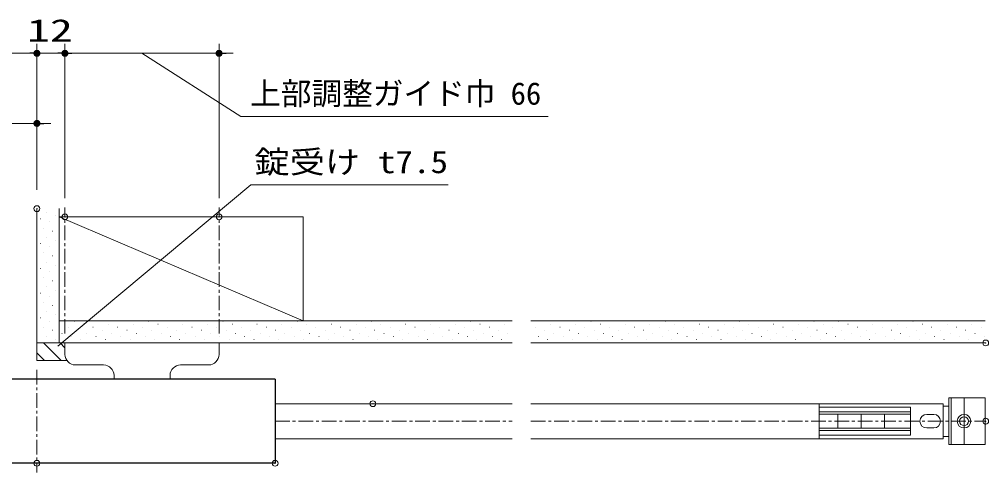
# Model space of a CAD drawing. Units: millimetres, scale not verified. Extents: x -1306 to 1306, y -607 to 607.
# Drawn here: x -662.5 to -247.5, y -342.5 to -148.5 of the extents above; entities that cross this region are included whole.
import ezdxf
from ezdxf.enums import TextEntityAlignment as Align

# ---------------------------------------------------------------- set-up
doc = ezdxf.new("R2010")
doc.units = ezdxf.units.MM
doc.header["$LTSCALE"] = 5
doc.header["$PDMODE"] = 32
doc.header["$PDSIZE"] = 2.5
doc.linetypes.add('USER3', pattern=[2, 1.25, -0.25, 0.25, -0.25])
for name, color, linetype, lineweight in [('0-1_線(黄)', 2, 'Continuous', 15), ('0-C_中心線', 3, 'USER3', 9), ('0-D_線(白)', 7, 'Continuous', 30), ('1-0_線(水)', 4, 'Continuous', 9), ('1-1_寸法線', 3, 'Continuous', 13), ('1-2_ハッチング', 6, 'Continuous', 9), ('1-4_DEFPOINTS', 7, 'Continuous', 5), ('1-5_0', 3, 'Continuous', 25)]:
    doc.layers.add(name, color=color, linetype=linetype, lineweight=lineweight)
doc.styles.add('ＭＳ ゴシック', font='')
doc.styles.get('ＭＳ ゴシック').set_extended_font_data('MS Gothic')

# ---------------------------------------------------------------- blocks, each defined once
blk = doc.blocks.new('_DOT')
at = {"layer": '1-5_0'}
blk.add_line((-2.5, 0), (-5, 0), dxfattribs=at)
for points in [[(0, 0), (-2.5, 0), (-2.48, 0.313)], [(0, 0), (-2.48, -0.313), (-2.5, 0)], [(0, 0), (-2.48, 0.313), (-2.421, 0.622)], [(0, 0), (-2.421, -0.622), (-2.48, -0.313)], [(0, 0), (-2.421, 0.622), (-2.324, 0.92)], [(0, 0), (-2.324, -0.92), (-2.421, -0.622)], [(0, 0), (-2.324, 0.92), (-2.191, 1.204)], [(0, 0), (-2.191, -1.204), (-2.324, -0.92)], [(0, 0), (-2.191, 1.204), (-2.023, 1.469)], [(0, 0), (-2.023, -1.469), (-2.191, -1.204)], [(0, 0), (-2.023, 1.469), (-1.822, 1.711)], [(0, 0), (-1.822, -1.711), (-2.023, -1.469)], [(0, 0), (-1.822, 1.711), (-1.594, 1.926)], [(0, 0), (-1.594, -1.926), (-1.822, -1.711)], [(0, 0), (-1.594, 1.926), (-1.34, 2.111)], [(0, 0), (-1.34, -2.111), (-1.594, -1.926)], [(0, 0), (-1.34, 2.111), (-1.064, 2.262)], [(0, 0), (-1.064, -2.262), (-1.34, -2.111)], [(0, 0), (-1.064, 2.262), (-0.773, 2.378)], [(0, 0), (-0.773, -2.378), (-1.064, -2.262)], [(0, 0), (-0.773, 2.378), (-0.468, 2.456)], [(0, 0), (-0.468, -2.456), (-0.773, -2.378)], [(0, 0), (-0.468, 2.456), (-0.157, 2.495)], [(0, 0), (-0.157, -2.495), (-0.468, -2.456)], [(0, 0), (-0.157, 2.495), (0.157, 2.495)], [(0, 0), (0.157, -2.495), (-0.157, -2.495)], [(0, 0), (0.157, 2.495), (0.468, 2.456)], [(0, 0), (0.468, 2.456), (0.773, 2.378)], [(0, 0), (0.773, 2.378), (1.064, 2.262)], [(0, 0), (1.064, 2.262), (1.34, 2.111)], [(0, 0), (1.34, 2.111), (1.594, 1.926)], [(0, 0), (1.594, 1.926), (1.822, 1.711)], [(0, 0), (1.822, 1.711), (2.023, 1.469)], [(0, 0), (2.023, 1.469), (2.191, 1.204)], [(0, 0), (2.191, 1.204), (2.324, 0.92)], [(0, 0), (2.324, 0.92), (2.421, 0.622)], [(0, 0), (2.421, 0.622), (2.48, 0.313)], [(0, 0), (2.48, 0.313), (2.5, 0)], [(0, 0), (0.468, -2.456), (0.157, -2.495)], [(0, 0), (0.773, -2.378), (0.468, -2.456)], [(0, 0), (1.064, -2.262), (0.773, -2.378)], [(0, 0), (1.34, -2.111), (1.064, -2.262)], [(0, 0), (1.594, -1.926), (1.34, -2.111)], [(0, 0), (1.822, -1.711), (1.594, -1.926)], [(0, 0), (2.023, -1.469), (1.822, -1.711)], [(0, 0), (2.191, -1.204), (2.023, -1.469)], [(0, 0), (2.324, -0.92), (2.191, -1.204)], [(0, 0), (2.421, -0.622), (2.324, -0.92)], [(0, 0), (2.48, -0.313), (2.421, -0.622)], [(0, 0), (2.5, 0), (2.48, -0.313)]]:
    blk.add_solid(points, dxfattribs=at)

msp = doc.modelspace()

# ---------------------------------------------------------------- linework, layer by layer
at = {"layer": '0-1_線(黄)'}
for p, q in [((-654.957, -287.044), (-654.957, -229.544)), ((-645.457, -287.044), (-645.457, -229.544)), ((-645.457, -233.044), (-540.957, -233.044)), ((-645.457, -277.544), (-451.458, -277.544)), ((-443.458, -277.544), (-248.958, -277.544)), ((-654.957, -287.044), (-451.458, -287.044)), ((-642.957, -291.944), (-642.957, -287.044)), ((-576.957, -291.944), (-576.957, -287.044)), ((-443.458, -287.044), (-248.705, -287.044)), ((-638.457, -296.444), (-626.417, -296.444)), ((-581.457, -296.444), (-593.417, -296.444)), ((-621.917, -300.944), (-621.917, -302.544)), ((-597.917, -300.944), (-597.917, -302.544))]:
    msp.add_line(p, q, dxfattribs=at)
for points in [[(-645.457, -233.044), (-540.957, -277.544), (-540.957, -233.044)], [(-654.957, -287.044), (-654.957, -294.544), (-642.13, -294.544)]]:
    msp.add_lwpolyline(points, dxfattribs=at)
for centre, start, end in [((-638.457, -291.944), 180, 270), ((-581.457, -291.944), 270, 0), ((-626.417, -300.944), 0, 90), ((-593.417, -300.944), 90, 180)]:
    msp.add_arc(centre, 4.5, start, end, dxfattribs=at)
at = {"layer": '0-C_中心線'}
for p, q in [((-642.957, -283.044), (-642.957, -229.047)), ((-576.957, -283.044), (-576.957, -229.047)), ((-654.957, -298.544), (-654.957, -342.544)), ((-552.953, -320.544), (-451.458, -320.544)), ((-443.458, -320.544), (-248.705, -320.544))]:
    msp.add_line(p, q, dxfattribs=at)
at = {"layer": '0-D_線(白)'}
for p, q in [((-552.953, -302.544), (-748.955, -302.544)), ((-552.953, -302.544), (-552.953, -338.544)), ((-552.953, -338.544), (-748.955, -338.544))]:
    msp.add_line(p, q, dxfattribs=at)
at = {"layer": '1-0_線(水)'}
for p, q in [((-264.457, -330.544), (-264.457, -310.544)), ((-248.957, -310.544), (-264.457, -310.544)), ((-263.457, -330.544), (-263.457, -310.544)), ((-257.957, -310.544), (-257.957, -330.544)), ((-248.957, -330.544), (-248.957, -310.544)), ((-475.758, -313.044), (-552.953, -313.044)), ((-475.758, -313.044), (-451.458, -313.044)), ((-443.458, -313.044), (-266.957, -313.044)), ((-319.957, -328.044), (-319.957, -313.044)), ((-280.957, -314.544), (-319.957, -314.544)), ((-319.957, -314.544), (-319.957, -326.544)), ((-280.957, -314.544), (-280.957, -326.544)), ((-266.957, -313.044), (-266.957, -328.044)), ((-264.457, -314.044), (-266.957, -314.044)), ((-280.957, -316.544), (-319.957, -316.544)), ((-280.957, -316.544), (-319.957, -316.544)), ((-280.957, -317.544), (-319.957, -317.544)), ((-280.957, -317.544), (-319.957, -317.544)), ((-311.957, -317.544), (-311.957, -323.544)), ((-311.957, -317.544), (-311.957, -323.544)), ((-302.038, -317.544), (-302.038, -323.544)), ((-302.038, -323.544), (-302.038, -317.544)), ((-292.088, -317.544), (-292.088, -323.544)), ((-292.088, -323.544), (-292.088, -317.544)), ((-270.957, -317.644), (-273.957, -317.644)), ((-270.957, -317.644), (-273.957, -317.644)), ((-280.957, -323.544), (-319.957, -323.544)), ((-280.957, -323.544), (-319.957, -323.544)), ((-270.957, -323.444), (-273.957, -323.444)), ((-270.957, -323.444), (-273.957, -323.444)), ((-280.957, -324.544), (-319.957, -324.544)), ((-280.957, -324.544), (-319.957, -324.544)), ((-280.957, -326.544), (-319.957, -326.544)), ((-280.957, -326.544), (-319.957, -326.544)), ((-264.457, -327.044), (-266.957, -327.044)), ((-475.758, -328.044), (-552.953, -328.044)), ((-475.758, -328.044), (-451.458, -328.044)), ((-452.509, -328.044), (-451.458, -328.044)), ((-443.458, -328.044), (-266.957, -328.044)), ((-443.458, -328.044), (-266.957, -328.044)), ((-248.957, -330.544), (-264.457, -330.544))]:
    msp.add_line(p, q, dxfattribs=at)
msp.add_lwpolyline([(-280.957, -326.544), (-280.957, -314.544), (-319.957, -314.544)], dxfattribs=at)
for radius in [2.9, 1.9]:
    msp.add_circle((-257.957, -320.544), radius, dxfattribs=at)
for centre, start, end in [((-273.957, -320.544), 90, 270), ((-273.957, -320.544), 90, 270), ((-270.957, -320.544), 270, 90), ((-270.957, -320.544), 270, 90)]:
    msp.add_arc(centre, 2.9, start, end, dxfattribs=at)
msp.add_point((-511.101, -313.044), dxfattribs=at)
at = {"layer": '1-1_寸法線'}
for p, q in [((-654.957, -221.544), (-654.957, -159.044)), ((-654.957, -221.544), (-654.957, -159.044)), ((-642.957, -225.044), (-642.957, -159.044)), ((-642.957, -225.044), (-642.957, -159.044)), ((-576.957, -225.044), (-576.957, -159.044)), ((-912.957, -163.044), (-657.957, -163.044)), ((-657.957, -163.044), (-660.957, -163.044)), ((-654.957, -163.044), (-642.957, -163.044)), ((-645.957, -163.044), (-648.957, -163.044)), ((-642.957, -163.044), (-576.957, -163.044)), ((-642.957, -163.044), (-576.957, -163.044)), ((-639.957, -163.044), (-636.957, -163.044)), ((-573.957, -163.044), (-570.957, -163.044)), ((-654.957, -221.544), (-654.957, -189.044)), ((-654.957, -193.044), (-666.957, -193.044)), ((-651.957, -193.044), (-648.957, -193.044))]:
    msp.add_line(p, q, dxfattribs=at)
for points in [[(-609.957, -163.044), (-567.626, -190.093), (-436.007, -190.093)], [(-478.807, -219.409), (-563.385, -219.409), (-646.05, -288.343)]]:
    msp.add_lwpolyline(points, dxfattribs=at)
at = {"layer": '1-2_ハッチング'}
for p, q in [((-654.851, -229.909), (-654.801, -229.909)), ((-650.874, -231.235), (-650.824, -231.235)), ((-653.525, -233.887), (-653.475, -233.887)), ((-649.548, -235.212), (-649.498, -235.212)), ((-646.896, -232.561), (-646.846, -232.561)), ((-645.571, -236.538), (-645.521, -236.538)), ((-654.851, -240.516), (-654.801, -240.516)), ((-652.2, -237.864), (-652.15, -237.864)), ((-648.222, -239.19), (-648.172, -239.19)), ((-653.525, -244.493), (-653.475, -244.493)), ((-650.874, -241.842), (-650.824, -241.842)), ((-646.896, -243.167), (-646.846, -243.167)), ((-652.2, -248.471), (-652.15, -248.471)), ((-649.548, -245.819), (-649.498, -245.819)), ((-645.571, -247.145), (-645.521, -247.145)), ((-654.851, -251.122), (-654.801, -251.122)), ((-650.874, -252.448), (-650.824, -252.448)), ((-648.222, -249.797), (-648.172, -249.797)), ((-653.525, -255.1), (-653.475, -255.1)), ((-649.548, -256.426), (-649.498, -256.426)), ((-646.896, -253.774), (-646.846, -253.774)), ((-652.2, -259.077), (-652.15, -259.077)), ((-648.222, -260.403), (-648.172, -260.403)), ((-645.571, -257.752), (-645.521, -257.752)), ((-654.851, -261.729), (-654.801, -261.729)), ((-650.874, -263.055), (-650.824, -263.055)), ((-646.896, -264.381), (-646.846, -264.381)), ((-653.525, -265.706), (-653.475, -265.706)), ((-652.2, -269.684), (-652.15, -269.684)), ((-649.548, -267.032), (-649.498, -267.032)), ((-645.571, -268.358), (-645.521, -268.358)), ((-654.851, -272.336), (-654.801, -272.336)), ((-650.874, -273.661), (-650.824, -273.661)), ((-648.222, -271.01), (-648.172, -271.01)), ((-653.525, -276.313), (-653.475, -276.313)), ((-649.548, -277.639), (-649.498, -277.639)), ((-646.896, -274.987), (-646.846, -274.987)), ((-638.941, -277.639), (-638.891, -277.639)), ((-628.335, -277.639), (-628.285, -277.639)), ((-617.728, -277.639), (-617.678, -277.639)), ((-607.122, -277.639), (-607.072, -277.639)), ((-596.515, -277.639), (-596.465, -277.639)), ((-585.908, -277.639), (-585.858, -277.639)), ((-575.302, -277.639), (-575.252, -277.639)), ((-564.695, -277.639), (-564.645, -277.639)), ((-554.089, -277.639), (-554.039, -277.639)), ((-543.482, -277.639), (-543.432, -277.639)), ((-532.875, -277.639), (-532.825, -277.639)), ((-522.269, -277.639), (-522.219, -277.639)), ((-511.662, -277.639), (-511.612, -277.639)), ((-501.056, -277.639), (-501.006, -277.639)), ((-490.449, -277.639), (-490.399, -277.639)), ((-479.842, -277.639), (-479.792, -277.639)), ((-469.236, -277.639), (-469.186, -277.639)), ((-458.629, -277.639), (-458.579, -277.639)), ((-438.942, -277.639), (-438.892, -277.639)), ((-428.335, -277.639), (-428.285, -277.639)), ((-417.729, -277.639), (-417.679, -277.639)), ((-407.122, -277.639), (-407.072, -277.639)), ((-396.515, -277.639), (-396.465, -277.639)), ((-385.909, -277.639), (-385.859, -277.639)), ((-375.302, -277.639), (-375.252, -277.639)), ((-364.696, -277.639), (-364.646, -277.639)), ((-354.089, -277.639), (-354.039, -277.639)), ((-343.482, -277.639), (-343.432, -277.639)), ((-332.876, -277.639), (-332.826, -277.639)), ((-322.269, -277.639), (-322.219, -277.639)), ((-311.663, -277.639), (-311.613, -277.639)), ((-301.056, -277.639), (-301.006, -277.639)), ((-290.449, -277.639), (-290.399, -277.639)), ((-279.843, -277.639), (-279.793, -277.639)), ((-269.236, -277.639), (-269.186, -277.639)), ((-258.63, -277.639), (-258.58, -277.639)), ((-652.2, -280.291), (-652.15, -280.291)), ((-648.222, -281.616), (-648.172, -281.616)), ((-645.571, -278.965), (-645.521, -278.965)), ((-641.593, -280.291), (-641.543, -280.291)), ((-637.616, -281.616), (-637.566, -281.616)), ((-634.964, -278.965), (-634.914, -278.965)), ((-630.986, -280.291), (-630.936, -280.291)), ((-627.009, -281.616), (-626.959, -281.616)), ((-624.357, -278.965), (-624.307, -278.965)), ((-620.38, -280.291), (-620.33, -280.291)), ((-616.402, -281.616), (-616.352, -281.616)), ((-613.751, -278.965), (-613.701, -278.965)), ((-609.773, -280.291), (-609.723, -280.291)), ((-605.796, -281.616), (-605.746, -281.616)), ((-603.144, -278.965), (-603.094, -278.965)), ((-599.167, -280.291), (-599.117, -280.291)), ((-595.189, -281.616), (-595.139, -281.616)), ((-592.538, -278.965), (-592.488, -278.965)), ((-588.56, -280.291), (-588.51, -280.291)), ((-584.583, -281.616), (-584.533, -281.616)), ((-581.931, -278.965), (-581.881, -278.965)), ((-577.953, -280.291), (-577.903, -280.291)), ((-573.976, -281.616), (-573.926, -281.616)), ((-571.324, -278.965), (-571.274, -278.965)), ((-567.347, -280.291), (-567.297, -280.291)), ((-563.369, -281.616), (-563.319, -281.616)), ((-560.718, -278.965), (-560.668, -278.965)), ((-556.74, -280.291), (-556.69, -280.291)), ((-552.763, -281.616), (-552.713, -281.616)), ((-550.111, -278.965), (-550.061, -278.965)), ((-546.134, -280.291), (-546.084, -280.291)), ((-542.156, -281.616), (-542.106, -281.616)), ((-539.505, -278.965), (-539.455, -278.965)), ((-535.527, -280.291), (-535.477, -280.291)), ((-531.55, -281.616), (-531.5, -281.616)), ((-528.898, -278.965), (-528.848, -278.965)), ((-524.92, -280.291), (-524.87, -280.291)), ((-520.943, -281.616), (-520.893, -281.616)), ((-518.291, -278.965), (-518.241, -278.965)), ((-514.314, -280.291), (-514.264, -280.291)), ((-510.336, -281.616), (-510.286, -281.616)), ((-507.685, -278.965), (-507.635, -278.965)), ((-503.707, -280.291), (-503.657, -280.291)), ((-499.73, -281.616), (-499.68, -281.616)), ((-497.078, -278.965), (-497.028, -278.965)), ((-493.101, -280.291), (-493.051, -280.291)), ((-489.123, -281.616), (-489.073, -281.616)), ((-486.472, -278.965), (-486.422, -278.965)), ((-482.494, -280.291), (-482.444, -280.291)), ((-478.517, -281.616), (-478.467, -281.616)), ((-475.865, -278.965), (-475.815, -278.965)), ((-471.887, -280.291), (-471.837, -280.291)), ((-467.91, -281.616), (-467.86, -281.616)), ((-465.258, -278.965), (-465.208, -278.965)), ((-461.281, -280.291), (-461.231, -280.291)), ((-457.303, -281.616), (-457.253, -281.616)), ((-454.652, -278.965), (-454.602, -278.965)), ((-441.593, -280.291), (-441.543, -280.291)), ((-437.616, -281.616), (-437.566, -281.616)), ((-434.964, -278.965), (-434.914, -278.965)), ((-430.987, -280.291), (-430.937, -280.291)), ((-427.009, -281.616), (-426.959, -281.616)), ((-424.358, -278.965), (-424.308, -278.965)), ((-420.38, -280.291), (-420.33, -280.291)), ((-416.403, -281.616), (-416.353, -281.616)), ((-413.751, -278.965), (-413.701, -278.965)), ((-409.774, -280.291), (-409.724, -280.291)), ((-405.796, -281.616), (-405.746, -281.616)), ((-403.144, -278.965), (-403.094, -278.965)), ((-399.167, -280.291), (-399.117, -280.291)), ((-395.19, -281.616), (-395.14, -281.616)), ((-392.538, -278.965), (-392.488, -278.965)), ((-388.56, -280.291), (-388.51, -280.291)), ((-384.583, -281.616), (-384.533, -281.616)), ((-381.931, -278.965), (-381.881, -278.965)), ((-377.954, -280.291), (-377.904, -280.291)), ((-373.976, -281.616), (-373.926, -281.616)), ((-371.325, -278.965), (-371.275, -278.965)), ((-367.347, -280.291), (-367.297, -280.291)), ((-363.37, -281.616), (-363.32, -281.616)), ((-360.718, -278.965), (-360.668, -278.965)), ((-356.741, -280.291), (-356.691, -280.291)), ((-352.763, -281.616), (-352.713, -281.616)), ((-350.111, -278.965), (-350.061, -278.965)), ((-346.134, -280.291), (-346.084, -280.291)), ((-342.157, -281.616), (-342.107, -281.616)), ((-339.505, -278.965), (-339.455, -278.965)), ((-335.527, -280.291), (-335.477, -280.291)), ((-331.55, -281.616), (-331.5, -281.616)), ((-328.898, -278.965), (-328.848, -278.965)), ((-324.921, -280.291), (-324.871, -280.291)), ((-320.943, -281.616), (-320.893, -281.616)), ((-318.292, -278.965), (-318.242, -278.965)), ((-314.314, -280.291), (-314.264, -280.291)), ((-310.337, -281.616), (-310.287, -281.616)), ((-307.685, -278.965), (-307.635, -278.965)), ((-303.708, -280.291), (-303.658, -280.291)), ((-299.73, -281.616), (-299.68, -281.616)), ((-297.078, -278.965), (-297.028, -278.965)), ((-293.101, -280.291), (-293.051, -280.291)), ((-289.124, -281.616), (-289.074, -281.616)), ((-286.472, -278.965), (-286.422, -278.965)), ((-282.494, -280.291), (-282.444, -280.291)), ((-278.517, -281.616), (-278.467, -281.616)), ((-275.865, -278.965), (-275.815, -278.965)), ((-271.888, -280.291), (-271.838, -280.291)), ((-267.91, -281.616), (-267.86, -281.616)), ((-265.259, -278.965), (-265.209, -278.965)), ((-261.281, -280.291), (-261.231, -280.291)), ((-257.304, -281.616), (-257.254, -281.616)), ((-254.652, -278.965), (-254.602, -278.965)), ((-250.675, -280.291), (-250.625, -280.291)), ((-654.851, -282.942), (-654.801, -282.942)), ((-650.874, -284.268), (-650.824, -284.268)), ((-646.896, -285.594), (-646.846, -285.594)), ((-644.245, -282.942), (-644.195, -282.942)), ((-640.267, -284.268), (-640.217, -284.268)), ((-636.29, -285.594), (-636.24, -285.594)), ((-633.638, -282.942), (-633.588, -282.942)), ((-629.661, -284.268), (-629.611, -284.268)), ((-625.683, -285.594), (-625.633, -285.594)), ((-623.032, -282.942), (-622.982, -282.942)), ((-619.054, -284.268), (-619.004, -284.268)), ((-615.077, -285.594), (-615.027, -285.594)), ((-612.425, -282.942), (-612.375, -282.942)), ((-608.447, -284.268), (-608.397, -284.268)), ((-604.47, -285.594), (-604.42, -285.594)), ((-601.818, -282.942), (-601.768, -282.942)), ((-597.841, -284.268), (-597.791, -284.268)), ((-593.863, -285.594), (-593.813, -285.594)), ((-591.212, -282.942), (-591.162, -282.942)), ((-587.234, -284.268), (-587.184, -284.268)), ((-583.257, -285.594), (-583.207, -285.594)), ((-580.605, -282.942), (-580.555, -282.942)), ((-576.628, -284.268), (-576.578, -284.268)), ((-572.65, -285.594), (-572.6, -285.594)), ((-569.999, -282.942), (-569.949, -282.942)), ((-566.021, -284.268), (-565.971, -284.268)), ((-562.044, -285.594), (-561.994, -285.594)), ((-559.392, -282.942), (-559.342, -282.942)), ((-555.414, -284.268), (-555.364, -284.268)), ((-551.437, -285.594), (-551.387, -285.594)), ((-548.785, -282.942), (-548.735, -282.942)), ((-544.808, -284.268), (-544.758, -284.268)), ((-540.83, -285.594), (-540.78, -285.594)), ((-538.179, -282.942), (-538.129, -282.942)), ((-534.201, -284.268), (-534.151, -284.268)), ((-530.224, -285.594), (-530.174, -285.594)), ((-527.572, -282.942), (-527.522, -282.942)), ((-523.595, -284.268), (-523.545, -284.268)), ((-519.617, -285.594), (-519.567, -285.594)), ((-516.965, -282.942), (-516.915, -282.942)), ((-512.988, -284.268), (-512.938, -284.268)), ((-509.011, -285.594), (-508.961, -285.594)), ((-506.359, -282.942), (-506.309, -282.942)), ((-502.381, -284.268), (-502.331, -284.268)), ((-498.404, -285.594), (-498.354, -285.594)), ((-495.752, -282.942), (-495.702, -282.942)), ((-491.775, -284.268), (-491.725, -284.268)), ((-487.797, -285.594), (-487.747, -285.594)), ((-485.146, -282.942), (-485.096, -282.942)), ((-481.168, -284.268), (-481.118, -284.268)), ((-477.191, -285.594), (-477.141, -285.594)), ((-474.539, -282.942), (-474.489, -282.942)), ((-470.562, -284.268), (-470.512, -284.268)), ((-466.584, -285.594), (-466.534, -285.594)), ((-463.932, -282.942), (-463.882, -282.942)), ((-459.955, -284.268), (-459.905, -284.268)), ((-455.978, -285.594), (-455.928, -285.594)), ((-453.326, -282.942), (-453.276, -282.942)), ((-440.268, -284.268), (-440.218, -284.268)), ((-436.29, -285.594), (-436.24, -285.594)), ((-433.638, -282.942), (-433.588, -282.942)), ((-429.661, -284.268), (-429.611, -284.268)), ((-425.684, -285.594), (-425.634, -285.594)), ((-423.032, -282.942), (-422.982, -282.942)), ((-419.054, -284.268), (-419.004, -284.268)), ((-415.077, -285.594), (-415.027, -285.594)), ((-412.425, -282.942), (-412.375, -282.942)), ((-408.448, -284.268), (-408.398, -284.268)), ((-404.47, -285.594), (-404.42, -285.594)), ((-401.819, -282.942), (-401.769, -282.942)), ((-397.841, -284.268), (-397.791, -284.268)), ((-393.864, -285.594), (-393.814, -285.594)), ((-391.212, -282.942), (-391.162, -282.942)), ((-387.235, -284.268), (-387.185, -284.268)), ((-383.257, -285.594), (-383.207, -285.594)), ((-380.605, -282.942), (-380.555, -282.942)), ((-376.628, -284.268), (-376.578, -284.268)), ((-372.651, -285.594), (-372.601, -285.594)), ((-369.999, -282.942), (-369.949, -282.942)), ((-366.021, -284.268), (-365.971, -284.268)), ((-362.044, -285.594), (-361.994, -285.594)), ((-359.392, -282.942), (-359.342, -282.942)), ((-355.415, -284.268), (-355.365, -284.268)), ((-351.437, -285.594), (-351.387, -285.594)), ((-348.786, -282.942), (-348.736, -282.942)), ((-344.808, -284.268), (-344.758, -284.268)), ((-340.831, -285.594), (-340.781, -285.594)), ((-338.179, -282.942), (-338.129, -282.942)), ((-334.202, -284.268), (-334.152, -284.268)), ((-330.224, -285.594), (-330.174, -285.594)), ((-327.572, -282.942), (-327.522, -282.942)), ((-323.595, -284.268), (-323.545, -284.268)), ((-319.618, -285.594), (-319.568, -285.594)), ((-316.966, -282.942), (-316.916, -282.942)), ((-312.988, -284.268), (-312.938, -284.268)), ((-309.011, -285.594), (-308.961, -285.594)), ((-306.359, -282.942), (-306.309, -282.942)), ((-302.382, -284.268), (-302.332, -284.268)), ((-298.404, -285.594), (-298.354, -285.594)), ((-295.753, -282.942), (-295.703, -282.942)), ((-291.775, -284.268), (-291.725, -284.268)), ((-287.798, -285.594), (-287.748, -285.594)), ((-285.146, -282.942), (-285.096, -282.942)), ((-281.169, -284.268), (-281.119, -284.268)), ((-277.191, -285.594), (-277.141, -285.594)), ((-274.539, -282.942), (-274.489, -282.942)), ((-270.562, -284.268), (-270.512, -284.268)), ((-266.584, -285.594), (-266.534, -285.594)), ((-263.933, -282.942), (-263.883, -282.942)), ((-259.955, -284.268), (-259.905, -284.268)), ((-255.978, -285.594), (-255.928, -285.594)), ((-253.326, -282.942), (-253.276, -282.942)), ((-249.349, -284.268), (-249.299, -284.268)), ((-653.525, -286.92), (-653.475, -286.92)), ((-644.572, -294.544), (-652.072, -287.044)), ((-642.957, -289.088), (-645.001, -287.044)), ((-642.919, -286.92), (-642.869, -286.92)), ((-632.312, -286.92), (-632.262, -286.92)), ((-621.706, -286.92), (-621.656, -286.92)), ((-611.099, -286.92), (-611.049, -286.92)), ((-600.492, -286.92), (-600.442, -286.92)), ((-589.886, -286.92), (-589.836, -286.92)), ((-579.279, -286.92), (-579.229, -286.92)), ((-568.673, -286.92), (-568.623, -286.92)), ((-558.066, -286.92), (-558.016, -286.92)), ((-547.459, -286.92), (-547.409, -286.92)), ((-536.853, -286.92), (-536.803, -286.92)), ((-526.246, -286.92), (-526.196, -286.92)), ((-515.64, -286.92), (-515.59, -286.92)), ((-505.033, -286.92), (-504.983, -286.92)), ((-494.426, -286.92), (-494.376, -286.92)), ((-483.82, -286.92), (-483.77, -286.92)), ((-473.213, -286.92), (-473.163, -286.92)), ((-462.607, -286.92), (-462.557, -286.92)), ((-452, -286.92), (-451.95, -286.92)), ((-442.919, -286.92), (-442.869, -286.92)), ((-432.313, -286.92), (-432.263, -286.92)), ((-421.706, -286.92), (-421.656, -286.92)), ((-411.099, -286.92), (-411.049, -286.92)), ((-400.493, -286.92), (-400.443, -286.92)), ((-389.886, -286.92), (-389.836, -286.92)), ((-379.28, -286.92), (-379.23, -286.92)), ((-368.673, -286.92), (-368.623, -286.92)), ((-358.066, -286.92), (-358.016, -286.92)), ((-347.46, -286.92), (-347.41, -286.92)), ((-336.853, -286.92), (-336.803, -286.92)), ((-326.247, -286.92), (-326.197, -286.92)), ((-315.64, -286.92), (-315.59, -286.92)), ((-305.033, -286.92), (-304.983, -286.92)), ((-294.427, -286.92), (-294.377, -286.92)), ((-283.82, -286.92), (-283.77, -286.92)), ((-273.214, -286.92), (-273.164, -286.92)), ((-262.607, -286.92), (-262.557, -286.92)), ((-252, -286.92), (-251.95, -286.92)), ((-651.643, -294.544), (-654.957, -291.23))]:
    msp.add_line(p, q, dxfattribs=at)
at = {"layer": '1-4_DEFPOINTS'}
for p in [(-654.957, -163.044), (-642.957, -163.044), (-576.957, -163.044), (-654.957, -193.044), (-654.957, -229.544), (-642.957, -233.044), (-576.957, -233.044), (-248.705, -287.044), (-248.705, -320.544), (-654.957, -338.544), (-552.953, -338.544)]:
    msp.add_point(p, dxfattribs=at)

# ---------------------------------------------------------------- block references
at = {"layer": '1-1_寸法線', "xscale": 0.6, "yscale": 0.6}
for p in [(-654.957, -163.044), (-654.957, -163.044), (-642.957, -163.044)]:
    msp.add_blockref('_DOT', p, dxfattribs=at)
at = {"layer": '1-1_寸法線', "xscale": 0.6, "yscale": 0.6, "rotation": 180}
for p in [(-642.957, -163.044), (-576.957, -163.044), (-654.957, -193.044)]:
    msp.add_blockref('_DOT', p, dxfattribs=at)

# ---------------------------------------------------------------- texts
at = {"layer": '1-1_寸法線', "style": 'ＭＳ ゴシック'}
for s, height, width, p in [('12', 9.604, 1.5, (-659.195, -160.895)), ('錠受け t7.5', 9.621, 1.15, (-561.793, -217.241))]:
    msp.add_text(s, height=height, dxfattribs=dict(at, width=width)).set_placement(p, align=Align.BOTTOM_LEFT)
msp.add_text('上部調整ガイド巾 66', height=9.621, dxfattribs=at).set_placement((-563.626, -187.943), align=Align.BOTTOM_LEFT)

doc.saveas('drawing.dxf')
